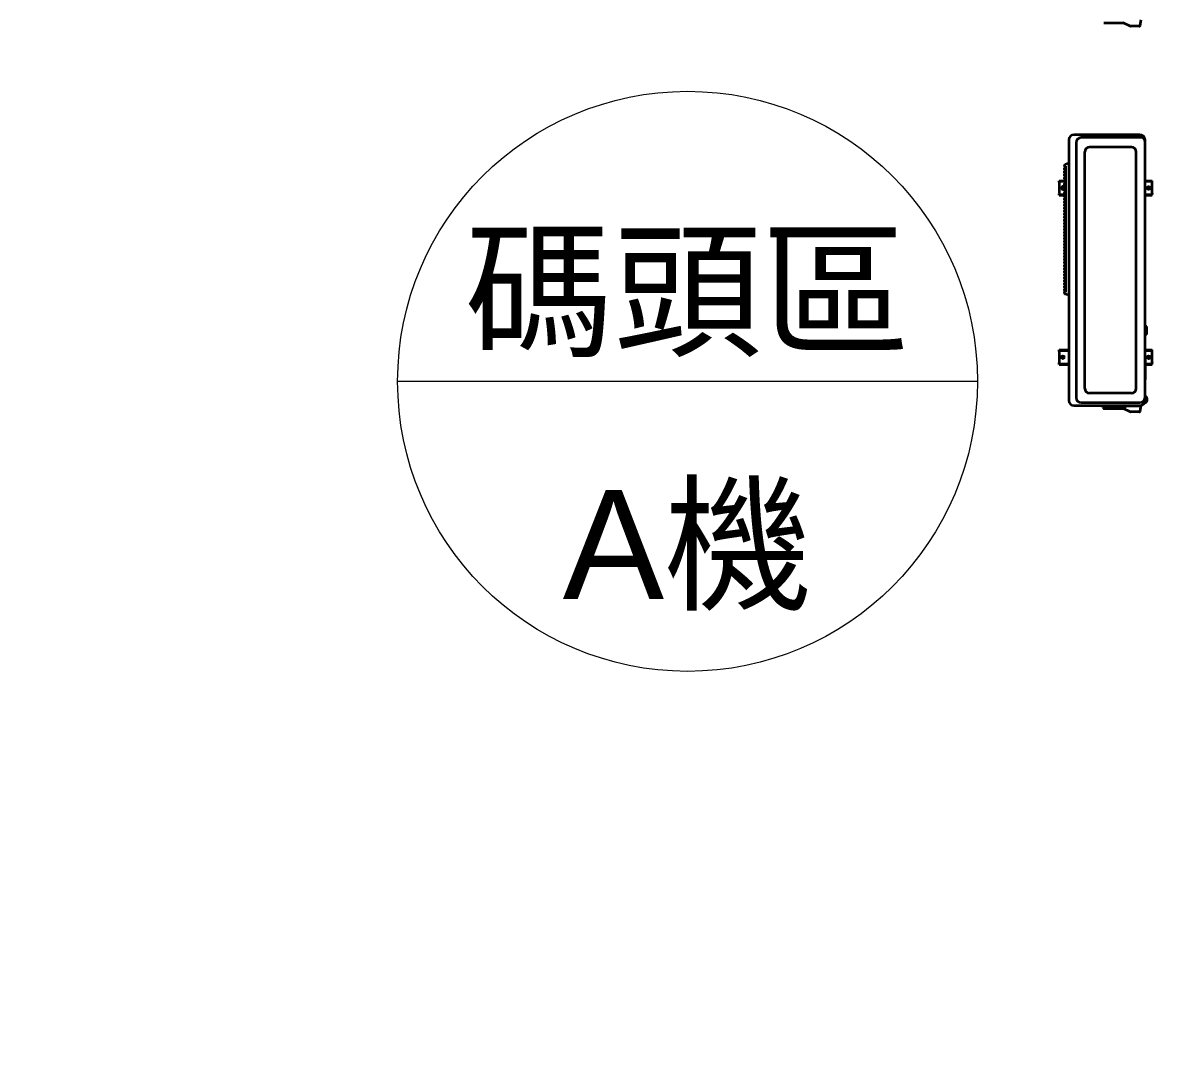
# Model space of a CAD drawing. Header units: millimetres. Extents: x 0 to 31017, y 0 to 21335.
# Drawn here: x 6676.4 to 7145.6, y 17023.3 to 17455.1 of the extents above; entities that cross this region are included whole.
import ezdxf
from ezdxf import colors
from ezdxf.entities.mleader import LeaderData, LeaderLine
from ezdxf.enums import TextEntityAlignment as Align
from ezdxf.math import Vec2, Vec3

# ---------------------------------------------------------------- set-up
doc = ezdxf.new("R2010")
doc.units = ezdxf.units.MM
doc.styles.get("Standard").update_dxf_attribs({"font": 'arial.ttf'})

# ---------------------------------------------------------------- blocks, each defined once
blk = doc.blocks.new('機組圖彩色')
at = {"color": 251, "lineweight": 200, "true_color": 0x636466}
for p, q in [((91637.99, -195.63), (91646.4, -195.63)), ((91648.82, -197.05), (91645.98, -195.63)), ((91652.99, -196.8), (91653.48, -194.43)), ((91652.65, -197.08), (91648.95, -197.08)), ((91652.92, -242), (91625.57, -242)), ((91653.32, -243.2), (91628.57, -243.2)), ((91623.49, -244.08), (91623.49, -351.96)), ((91626.49, -245.28), (91626.49, -350.76)), ((91649.4, -247.15), (91632.09, -247.15)), ((91655, -351.96), (91655, -244.08)), ((91630.14, -346.94), (91630.14, -249.1)), ((91651.35, -346.94), (91651.35, -249.1)), ((91621.49, -256.04), (91621.49, -256.26)), ((91621.49, -257.29), (91621.49, -257.51)), ((91621.99, -255.97), (91621.54, -255.99)), ((91621.99, -256.32), (91621.54, -256.31)), ((91621.99, -257.22), (91621.54, -257.24)), ((91621.99, -257.57), (91621.54, -257.56)), ((91621.56, -255.05), (91622.13, -255.04)), ((91621.84, -255.05), (91621.84, -255.93)), ((91621.84, -256.37), (91621.84, -257.18)), ((91621.84, -257.62), (91621.84, -258.43)), ((91621.99, -255.04), (91621.99, -255.97)), ((91621.99, -255.97), (91621.99, -256)), ((91621.99, -256), (91622.13, -256)), ((91621.99, -256.3), (91622.13, -256.3)), ((91621.99, -256.3), (91621.99, -256.32)), ((91621.99, -256.32), (91621.99, -257.22)), ((91621.99, -257.22), (91621.99, -257.25)), ((91621.99, -257.25), (91622.13, -257.25)), ((91621.99, -257.55), (91621.99, -257.57)), ((91621.99, -257.55), (91622.13, -257.55)), ((91621.99, -257.57), (91621.99, -258.47)), ((91623.49, -253.82), (91622.06, -254.25)), ((91622.13, -255.04), (91622.13, -307.18)), ((91619.49, -261.63), (91619.49, -261)), ((91619.49, -261), (91621.51, -261)), ((91619.49, -261.23), (91621.49, -261.23)), ((91619.59, -261.8), (91619.49, -261.63)), ((91619.59, -266.2), (91619.59, -261.8)), ((91621.49, -258.54), (91621.49, -258.76)), ((91621.49, -259.79), (91621.49, -260.01)), ((91621.49, -261.04), (91621.49, -261.26)), ((91621.49, -262.29), (91621.49, -262.51)), ((91621.99, -258.47), (91621.54, -258.49)), ((91621.99, -258.82), (91621.54, -258.81)), ((91621.99, -259.72), (91621.54, -259.74)), ((91621.99, -260.07), (91621.54, -260.06)), ((91621.99, -260.98), (91621.54, -260.99)), ((91621.99, -261.33), (91621.54, -261.31)), ((91621.99, -262.23), (91621.54, -262.24)), ((91621.99, -262.58), (91621.54, -262.56)), ((91621.84, -258.87), (91621.84, -259.68)), ((91621.84, -260.12), (91621.84, -260.93)), ((91621.84, -261.37), (91621.84, -262.18)), ((91621.84, -262.62), (91621.84, -263.43)), ((91621.99, -258.47), (91621.99, -258.5)), ((91621.99, -258.5), (91622.13, -258.5)), ((91621.99, -258.8), (91621.99, -258.82)), ((91621.99, -258.8), (91622.13, -258.8)), ((91621.99, -258.82), (91621.99, -259.72)), ((91621.99, -259.72), (91621.99, -259.75)), ((91621.99, -259.75), (91622.13, -259.75)), ((91621.99, -260.05), (91621.99, -260.07)), ((91621.99, -260.05), (91622.13, -260.05)), ((91621.99, -260.07), (91621.99, -260.98)), ((91621.99, -260.98), (91621.99, -261)), ((91621.99, -261), (91622.13, -261)), ((91621.99, -261.3), (91621.99, -261.33)), ((91621.99, -261.3), (91622.13, -261.3)), ((91621.99, -261.33), (91621.99, -262.23)), ((91621.99, -262.23), (91621.99, -262.25)), ((91621.99, -262.25), (91622.13, -262.25)), ((91621.99, -262.55), (91621.99, -262.58)), ((91621.99, -262.55), (91622.13, -262.55)), ((91621.99, -262.58), (91621.99, -263.48)), ((91655, -261), (91658, -261)), ((91655, -261.23), (91658, -261.23)), ((91657.9, -261.8), (91658, -261.63)), ((91657.9, -266.2), (91657.9, -261.8)), ((91658, -261.63), (91658, -261)), ((91619.59, -266.2), (91619.49, -266.38)), ((91619.49, -267.01), (91619.49, -266.38)), ((91619.49, -266.77), (91621.84, -266.77)), ((91619.49, -267.01), (91621.84, -267.01)), ((91621.49, -263.54), (91621.49, -263.76)), ((91621.49, -264.8), (91621.49, -265.01)), ((91621.49, -266.05), (91621.49, -266.26)), ((91621.49, -267.3), (91621.49, -267.51)), ((91621.99, -263.48), (91621.54, -263.49)), ((91621.99, -263.83), (91621.54, -263.81)), ((91621.99, -264.73), (91621.54, -264.75)), ((91621.99, -265.08), (91621.54, -265.06)), ((91621.99, -265.98), (91621.54, -266)), ((91621.99, -266.33), (91621.54, -266.31)), ((91621.99, -267.23), (91621.54, -267.25)), ((91621.84, -263.87), (91621.84, -264.68)), ((91621.84, -265.12), (91621.84, -265.94)), ((91621.84, -266.37), (91621.84, -267.19)), ((91621.99, -263.48), (91621.99, -263.5)), ((91621.99, -263.5), (91622.13, -263.5)), ((91621.99, -263.8), (91621.99, -263.83)), ((91621.99, -263.8), (91622.13, -263.8)), ((91621.99, -263.83), (91621.99, -264.73)), ((91621.99, -264.73), (91621.99, -264.75)), ((91621.99, -264.75), (91622.13, -264.75)), ((91621.99, -265.05), (91621.99, -265.08)), ((91621.99, -265.05), (91622.13, -265.05)), ((91621.99, -265.08), (91621.99, -265.98)), ((91621.99, -265.98), (91621.99, -266)), ((91621.99, -266), (91622.13, -266)), ((91621.99, -266.3), (91621.99, -266.33)), ((91621.99, -266.3), (91622.13, -266.3)), ((91621.99, -266.33), (91621.99, -267.23)), ((91621.99, -267.23), (91621.99, -267.25)), ((91621.99, -267.25), (91622.13, -267.25)), ((91655, -266.77), (91658, -266.77)), ((91655, -267.01), (91658, -267.01)), ((91657.9, -266.2), (91658, -266.38)), ((91658, -267.01), (91658, -266.38)), ((91621.49, -268.55), (91621.49, -268.76)), ((91621.49, -269.8), (91621.49, -270.01)), ((91621.49, -271.05), (91621.49, -271.26)), ((91621.99, -267.58), (91621.54, -267.56)), ((91621.99, -268.48), (91621.54, -268.5)), ((91621.99, -268.83), (91621.54, -268.81)), ((91621.99, -269.73), (91621.54, -269.75)), ((91621.99, -270.08), (91621.54, -270.06)), ((91621.99, -270.98), (91621.54, -271)), ((91621.99, -271.33), (91621.54, -271.31)), ((91621.84, -267.62), (91621.84, -268.44)), ((91621.84, -268.87), (91621.84, -269.69)), ((91621.84, -270.12), (91621.84, -270.94)), ((91621.84, -271.37), (91621.84, -272.19)), ((91621.99, -267.55), (91622.13, -267.55)), ((91621.99, -267.55), (91621.99, -267.58)), ((91621.99, -267.58), (91621.99, -268.48)), ((91621.99, -268.48), (91621.99, -268.5)), ((91621.99, -268.5), (91622.13, -268.5)), ((91621.99, -268.8), (91622.13, -268.8)), ((91621.99, -268.8), (91621.99, -268.83)), ((91621.99, -268.83), (91621.99, -269.73)), ((91621.99, -269.73), (91621.99, -269.75)), ((91621.99, -269.75), (91622.13, -269.75)), ((91621.99, -270.05), (91622.13, -270.05)), ((91621.99, -270.05), (91621.99, -270.08)), ((91621.99, -270.08), (91621.99, -270.98)), ((91621.99, -270.98), (91621.99, -271)), ((91621.99, -271), (91622.13, -271)), ((91621.99, -271.31), (91622.13, -271.31)), ((91621.99, -271.31), (91621.99, -271.33)), ((91621.99, -271.33), (91621.99, -272.23)), ((91621.49, -272.3), (91621.49, -272.51)), ((91621.49, -273.55), (91621.49, -273.76)), ((91621.49, -274.8), (91621.49, -275.01)), ((91621.49, -276.05), (91621.49, -276.26)), ((91621.99, -272.23), (91621.54, -272.25)), ((91621.99, -272.58), (91621.54, -272.56)), ((91621.99, -273.48), (91621.54, -273.5)), ((91621.99, -273.83), (91621.54, -273.81)), ((91621.99, -274.73), (91621.54, -274.75)), ((91621.99, -275.08), (91621.54, -275.06)), ((91621.99, -275.98), (91621.54, -276)), ((91621.99, -276.33), (91621.54, -276.31)), ((91621.84, -272.62), (91621.84, -273.44)), ((91621.84, -273.87), (91621.84, -274.69)), ((91621.84, -275.12), (91621.84, -275.94)), ((91621.84, -276.37), (91621.84, -277.19)), ((91621.99, -272.23), (91621.99, -272.26)), ((91621.99, -272.26), (91622.13, -272.26)), ((91621.99, -272.56), (91621.99, -272.58)), ((91621.99, -272.56), (91622.13, -272.56)), ((91621.99, -272.58), (91621.99, -273.48)), ((91621.99, -273.48), (91621.99, -273.51)), ((91621.99, -273.51), (91622.13, -273.51)), ((91621.99, -273.81), (91622.13, -273.81)), ((91621.99, -273.81), (91621.99, -273.83)), ((91621.99, -273.83), (91621.99, -274.73)), ((91621.99, -274.73), (91621.99, -274.76)), ((91621.99, -274.76), (91622.13, -274.76)), ((91621.99, -275.06), (91621.99, -275.08)), ((91621.99, -275.06), (91622.13, -275.06)), ((91621.99, -275.08), (91621.99, -275.98)), ((91621.99, -275.98), (91621.99, -276.01)), ((91621.99, -276.01), (91622.13, -276.01)), ((91621.99, -276.31), (91622.13, -276.31)), ((91621.99, -276.31), (91621.99, -276.33)), ((91621.99, -276.33), (91621.99, -277.23)), ((91621.49, -277.3), (91621.49, -277.51)), ((91621.49, -278.55), (91621.49, -278.77)), ((91621.49, -279.8), (91621.49, -280.02)), ((91621.49, -281.05), (91621.49, -281.27)), ((91621.99, -277.23), (91621.54, -277.25)), ((91621.99, -277.58), (91621.54, -277.56)), ((91621.99, -278.48), (91621.54, -278.5)), ((91621.99, -278.83), (91621.54, -278.82)), ((91621.99, -279.73), (91621.54, -279.75)), ((91621.99, -280.08), (91621.54, -280.07)), ((91621.99, -280.98), (91621.54, -281)), ((91621.99, -281.33), (91621.54, -281.32)), ((91621.84, -277.63), (91621.84, -278.44)), ((91621.84, -278.88), (91621.84, -279.69)), ((91621.84, -280.13), (91621.84, -280.94)), ((91621.84, -281.38), (91621.84, -282.19)), ((91621.99, -277.23), (91621.99, -277.26)), ((91621.99, -277.26), (91622.13, -277.26)), ((91621.99, -277.56), (91622.13, -277.56)), ((91621.99, -277.56), (91621.99, -277.58)), ((91621.99, -277.58), (91621.99, -278.48)), ((91621.99, -278.48), (91621.99, -278.51)), ((91621.99, -278.51), (91622.13, -278.51)), ((91621.99, -278.81), (91622.13, -278.81)), ((91621.99, -278.81), (91621.99, -278.83)), ((91621.99, -278.83), (91621.99, -279.73)), ((91621.99, -279.73), (91621.99, -279.76)), ((91621.99, -279.76), (91622.13, -279.76)), ((91621.99, -280.06), (91622.13, -280.06)), ((91621.99, -280.06), (91621.99, -280.08)), ((91621.99, -280.08), (91621.99, -280.98)), ((91621.99, -280.98), (91621.99, -281.01)), ((91621.99, -281.01), (91622.13, -281.01)), ((91621.99, -281.31), (91622.13, -281.31)), ((91621.99, -281.31), (91621.99, -281.33)), ((91621.99, -281.33), (91621.99, -282.24)), ((91621.49, -282.3), (91621.49, -282.52)), ((91621.49, -283.55), (91621.49, -283.77)), ((91621.49, -284.8), (91621.49, -285.02)), ((91621.49, -286.05), (91621.49, -286.27)), ((91621.99, -282.24), (91621.54, -282.25)), ((91621.99, -282.59), (91621.54, -282.57)), ((91621.99, -283.49), (91621.54, -283.5)), ((91621.99, -283.84), (91621.54, -283.82)), ((91621.99, -284.74), (91621.54, -284.75)), ((91621.99, -285.09), (91621.54, -285.07)), ((91621.99, -285.99), (91621.54, -286)), ((91621.84, -282.63), (91621.84, -283.44)), ((91621.84, -283.88), (91621.84, -284.69)), ((91621.84, -285.13), (91621.84, -285.94)), ((91621.99, -282.24), (91621.99, -282.26)), ((91621.99, -282.26), (91622.13, -282.26)), ((91621.99, -282.56), (91622.13, -282.56)), ((91621.99, -282.56), (91621.99, -282.59)), ((91621.99, -282.59), (91621.99, -283.49)), ((91621.99, -283.49), (91621.99, -283.51)), ((91621.99, -283.51), (91622.13, -283.51)), ((91621.99, -283.81), (91622.13, -283.81)), ((91621.99, -283.81), (91621.99, -283.84)), ((91621.99, -283.84), (91621.99, -284.74)), ((91621.99, -284.74), (91621.99, -284.76)), ((91621.99, -284.76), (91622.13, -284.76)), ((91621.99, -285.06), (91622.13, -285.06)), ((91621.99, -285.06), (91621.99, -285.09)), ((91621.99, -285.09), (91621.99, -285.99)), ((91621.99, -285.99), (91621.99, -286.01)), ((91621.99, -286.01), (91622.13, -286.01)), ((91621.49, -287.31), (91621.49, -287.52)), ((91621.49, -288.56), (91621.49, -288.77)), ((91621.49, -289.81), (91621.49, -290.02)), ((91621.99, -286.34), (91621.54, -286.32)), ((91621.99, -287.24), (91621.54, -287.26)), ((91621.99, -287.59), (91621.54, -287.57)), ((91621.99, -288.49), (91621.54, -288.51)), ((91621.99, -288.84), (91621.54, -288.82)), ((91621.99, -289.74), (91621.54, -289.76)), ((91621.99, -290.09), (91621.54, -290.07)), ((91621.84, -286.38), (91621.84, -287.2)), ((91621.84, -287.63), (91621.84, -288.45)), ((91621.84, -288.88), (91621.84, -289.7)), ((91621.84, -290.13), (91621.84, -290.95)), ((91621.99, -286.31), (91622.13, -286.31)), ((91621.99, -286.31), (91621.99, -286.34)), ((91621.99, -286.34), (91621.99, -287.24)), ((91621.99, -287.24), (91621.99, -287.26)), ((91621.99, -287.26), (91622.13, -287.26)), ((91621.99, -287.56), (91622.13, -287.56)), ((91621.99, -287.56), (91621.99, -287.59)), ((91621.99, -287.59), (91621.99, -288.49)), ((91621.99, -288.49), (91621.99, -288.51)), ((91621.99, -288.51), (91622.13, -288.51)), ((91621.99, -288.81), (91622.13, -288.81)), ((91621.99, -288.81), (91621.99, -288.84)), ((91621.99, -288.84), (91621.99, -289.74)), ((91621.99, -289.74), (91621.99, -289.76)), ((91621.99, -289.76), (91622.13, -289.76)), ((91621.99, -290.06), (91622.13, -290.06)), ((91621.99, -290.06), (91621.99, -290.09)), ((91621.99, -290.09), (91621.99, -290.99)), ((91621.49, -291.06), (91621.49, -291.27)), ((91621.49, -292.31), (91621.49, -292.52)), ((91621.49, -293.56), (91621.49, -293.77)), ((91621.49, -294.81), (91621.49, -295.02)), ((91621.99, -290.99), (91621.54, -291.01)), ((91621.99, -291.34), (91621.54, -291.32)), ((91621.99, -292.24), (91621.54, -292.26)), ((91621.99, -292.59), (91621.54, -292.57)), ((91621.99, -293.49), (91621.54, -293.51)), ((91621.99, -293.84), (91621.54, -293.82)), ((91621.99, -294.74), (91621.54, -294.76)), ((91621.99, -295.09), (91621.54, -295.07)), ((91621.84, -291.38), (91621.84, -292.2)), ((91621.84, -292.63), (91621.84, -293.45)), ((91621.84, -293.88), (91621.84, -294.7)), ((91621.84, -295.13), (91621.84, -295.95)), ((91621.99, -290.99), (91621.99, -291.01)), ((91621.99, -291.01), (91622.13, -291.01)), ((91621.99, -291.31), (91622.13, -291.31)), ((91621.99, -291.31), (91621.99, -291.34)), ((91621.99, -291.34), (91621.99, -292.24)), ((91621.99, -292.24), (91621.99, -292.26)), ((91621.99, -292.26), (91622.13, -292.26)), ((91621.99, -292.56), (91622.13, -292.56)), ((91621.99, -292.56), (91621.99, -292.59)), ((91621.99, -292.59), (91621.99, -293.49)), ((91621.99, -293.49), (91621.99, -293.52)), ((91621.99, -293.52), (91622.13, -293.52)), ((91621.99, -293.82), (91622.13, -293.82)), ((91621.99, -293.82), (91621.99, -293.84)), ((91621.99, -293.84), (91621.99, -294.74)), ((91621.99, -294.74), (91621.99, -294.77)), ((91621.99, -294.77), (91622.13, -294.77)), ((91621.99, -295.07), (91622.13, -295.07)), ((91621.99, -295.07), (91621.99, -295.09)), ((91621.99, -295.09), (91621.99, -295.99)), ((91621.49, -296.06), (91621.49, -296.27)), ((91621.49, -297.31), (91621.49, -297.52)), ((91621.49, -298.56), (91621.49, -298.77)), ((91621.49, -299.81), (91621.49, -300.03)), ((91621.99, -295.99), (91621.54, -296.01)), ((91621.99, -296.34), (91621.54, -296.32)), ((91621.99, -297.24), (91621.54, -297.26)), ((91621.99, -297.59), (91621.54, -297.57)), ((91621.99, -298.49), (91621.54, -298.51)), ((91621.99, -298.84), (91621.54, -298.82)), ((91621.99, -299.74), (91621.54, -299.76)), ((91621.99, -300.09), (91621.54, -300.08)), ((91621.84, -296.38), (91621.84, -297.2)), ((91621.84, -297.63), (91621.84, -298.45)), ((91621.84, -298.88), (91621.84, -299.7)), ((91621.84, -300.14), (91621.84, -300.95)), ((91621.99, -295.99), (91621.99, -296.02)), ((91621.99, -296.02), (91622.13, -296.02)), ((91621.99, -296.32), (91622.13, -296.32)), ((91621.99, -296.32), (91621.99, -296.34)), ((91621.99, -296.34), (91621.99, -297.24)), ((91621.99, -297.24), (91621.99, -297.27)), ((91621.99, -297.27), (91622.13, -297.27)), ((91621.99, -297.57), (91622.13, -297.57)), ((91621.99, -297.57), (91621.99, -297.59)), ((91621.99, -297.59), (91621.99, -298.49)), ((91621.99, -298.49), (91621.99, -298.52)), ((91621.99, -298.52), (91622.13, -298.52)), ((91621.99, -298.82), (91622.13, -298.82)), ((91621.99, -298.82), (91621.99, -298.84)), ((91621.99, -298.84), (91621.99, -299.74)), ((91621.99, -299.74), (91621.99, -299.77)), ((91621.99, -299.77), (91622.13, -299.77)), ((91621.99, -300.07), (91622.13, -300.07)), ((91621.99, -300.07), (91621.99, -300.09)), ((91621.99, -300.09), (91621.99, -300.99)), ((91621.49, -301.06), (91621.49, -301.28)), ((91621.49, -302.31), (91621.49, -302.53)), ((91621.49, -303.56), (91621.49, -303.78)), ((91621.49, -304.81), (91621.49, -305.03)), ((91621.99, -300.99), (91621.54, -301.01)), ((91621.99, -301.34), (91621.54, -301.33)), ((91621.99, -302.24), (91621.54, -302.26)), ((91621.99, -302.59), (91621.54, -302.58)), ((91621.99, -303.5), (91621.54, -303.51)), ((91621.99, -303.85), (91621.54, -303.83)), ((91621.99, -304.75), (91621.54, -304.76)), ((91621.84, -301.39), (91621.84, -302.2)), ((91621.84, -302.64), (91621.84, -303.45)), ((91621.84, -303.89), (91621.84, -304.7)), ((91621.99, -300.99), (91621.99, -301.02)), ((91621.99, -301.02), (91622.13, -301.02)), ((91621.99, -301.32), (91622.13, -301.32)), ((91621.99, -301.32), (91621.99, -301.34)), ((91621.99, -301.34), (91621.99, -302.24)), ((91621.99, -302.24), (91621.99, -302.27)), ((91621.99, -302.27), (91622.13, -302.27)), ((91621.99, -302.57), (91622.13, -302.57)), ((91621.99, -302.57), (91621.99, -302.59)), ((91621.99, -302.59), (91621.99, -303.5)), ((91621.99, -303.5), (91621.99, -303.52)), ((91621.99, -303.52), (91622.13, -303.52)), ((91621.99, -303.82), (91622.13, -303.82)), ((91621.99, -303.82), (91621.99, -303.85)), ((91621.99, -303.85), (91621.99, -304.75)), ((91621.99, -304.75), (91621.99, -304.77)), ((91621.99, -304.77), (91622.13, -304.77)), ((91621.49, -306.06), (91621.49, -306.28)), ((91621.49, -307.2), (91621.49, -307.2)), ((91621.99, -305.1), (91621.54, -305.08)), ((91621.99, -306), (91621.54, -306.01)), ((91621.99, -306.35), (91621.54, -306.33)), ((91621.99, -307.15), (91621.54, -307.15)), ((91621.84, -305.14), (91621.84, -305.95)), ((91621.84, -306.39), (91621.84, -307.1)), ((91621.99, -305.07), (91622.13, -305.07)), ((91621.99, -305.07), (91621.99, -305.1)), ((91621.99, -305.1), (91621.99, -306)), ((91621.99, -306), (91621.99, -306.02)), ((91621.99, -306.02), (91622.13, -306.02)), ((91621.99, -306.32), (91622.13, -306.32)), ((91621.99, -306.32), (91621.99, -306.35)), ((91621.99, -306.35), (91621.99, -307.18)), ((91621.99, -307.18), (91621.99, -307.15)), ((91621.99, -307.18), (91622.13, -307.18)), ((91623.49, -308.4), (91622.06, -307.97)), ((91655, -321.58), (91655.32, -321.58)), ((91655.82, -321.28), (91655.32, -321.28)), ((91655.32, -324.68), (91655.32, -321.28)), ((91655.82, -324.68), (91655.82, -321.28)), ((91655, -324.38), (91655.32, -324.38)), ((91655.82, -324.68), (91655.32, -324.68)), ((91619.49, -331.66), (91619.49, -331.03)), ((91619.49, -331.03), (91623.49, -331.03)), ((91619.49, -331.26), (91623.49, -331.26)), ((91619.59, -331.84), (91619.49, -331.66)), ((91619.59, -336.24), (91619.59, -331.84)), ((91655, -331.03), (91658, -331.03)), ((91655, -331.26), (91658, -331.26)), ((91657.9, -331.84), (91658, -331.66)), ((91657.9, -336.24), (91657.9, -331.84)), ((91658, -331.66), (91658, -331.03)), ((91619.59, -336.24), (91619.49, -336.41)), ((91619.49, -337.04), (91619.49, -336.41)), ((91619.49, -336.81), (91623.49, -336.81)), ((91619.49, -337.04), (91623.49, -337.04)), ((91655, -334.19), (91655.1, -334.19)), ((91655.2, -343.2), (91655.2, -334.29)), ((91655.2, -336.81), (91658, -336.81)), ((91655.2, -337.04), (91658, -337.04)), ((91657.9, -336.24), (91658, -336.41)), ((91658, -337.04), (91658, -336.41)), ((91655.1, -343.3), (91655, -343.3)), ((91649.4, -348.89), (91632.09, -348.89)), ((91655.36, -350.32), (91655, -350.13)), ((91625.57, -354.05), (91653.48, -354.05)), ((91628.57, -352.84), (91652.92, -352.84)), ((91636.79, -354.05), (91636.79, -354.25)), ((91647.6, -354.25), (91636.79, -354.25)), ((91637.64, -354.25), (91637.84, -355.1)), ((91637.99, -355.25), (91646.4, -355.25)), ((91646.48, -354.25), (91642.68, -354.25)), ((91648.82, -356.66), (91645.98, -355.25)), ((91646.75, -354.25), (91646.55, -355.1)), ((91648.48, -354.35), (91646.73, -354.35)), ((91647.6, -354.05), (91647.6, -354.25)), ((91653.44, -354.25), (91648.48, -354.25)), ((91648.48, -354.35), (91648.48, -354.25)), ((91652.99, -356.42), (91653.48, -354.05)), ((91655.36, -352.71), (91654.76, -353.03)), ((91652.65, -356.7), (91648.95, -356.7))]:
    blk.add_line(p, q, dxfattribs=at)
for centre in [(91656.5, -264), (91620.99, -334.04), (91656.5, -334.04)]:
    blk.add_circle(centre, 0.625, dxfattribs=at)
for centre, radius, start, end in [((91648.95, -196.78), 0.3, 243.4376, 270), ((91652.65, -196.73), 0.35, 270, 348.2783), ((91625.57, -244.08), 2.08, 90, 180), ((91628.57, -245.28), 2.08, 90, 180), ((91652.92, -244.08), 2.08, 0, 90), ((91653.32, -244.88), 1.68, 0, 90), ((91632.09, -249.1), 1.95, 90, 180), ((91649.4, -249.1), 1.95, 0, 90), ((91622.29, -255.02), 0.8, 106.7, 178.7317), ((91621.54, -255), 0.05, 174.9251, 293.4811), ((91621.54, -256.04), 0.05, 92.2906, 180), ((91621.54, -256.26), 0.05, 180, 267.7094), ((91621.54, -257.29), 0.05, 92.2906, 180), ((91621.54, -257.51), 0.05, 180, 267.7094), ((91621.79, -255.93), 0.05, 272.2906, 0), ((91621.79, -256.37), 0.05, 0, 87.7094), ((91621.79, -257.62), 0.05, 0, 87.7094), ((91621.54, -258.54), 0.05, 92.2906, 180), ((91621.54, -258.76), 0.05, 180, 267.7094), ((91621.54, -259.79), 0.05, 92.2906, 180), ((91621.54, -260.01), 0.05, 180, 267.7094), ((91621.54, -261.04), 0.05, 92.2906, 180), ((91621.54, -261.26), 0.05, 180, 267.7094), ((91621.54, -262.29), 0.05, 92.2906, 180), ((91621.54, -262.51), 0.05, 180, 267.7094), ((91621.79, -258.43), 0.05, 272.2906, 0), ((91621.79, -258.87), 0.05, 0, 87.7094), ((91621.79, -259.68), 0.05, 272.2906, 0), ((91621.79, -260.12), 0.05, 0, 87.7094), ((91621.79, -260.93), 0.05, 272.2906, 0), ((91621.79, -261.37), 0.05, 0, 87.7094), ((91621.79, -262.18), 0.05, 272.2906, 0), ((91621.79, -262.62), 0.05, 0, 87.7094), ((91620.99, -264), 0.625, 36.8699, 18.0086), ((91621.54, -263.54), 0.05, 92.2906, 180), ((91621.54, -263.76), 0.05, 180, 267.7094), ((91621.54, -264.8), 0.05, 92.2906, 180), ((91621.54, -265.01), 0.05, 180, 267.7094), ((91621.54, -266.05), 0.05, 92.2906, 180), ((91621.54, -266.26), 0.05, 180, 267.7094), ((91621.54, -267.3), 0.05, 92.2906, 180), ((91621.79, -263.43), 0.05, 272.2906, 0), ((91621.79, -263.87), 0.05, 0, 87.7094), ((91621.79, -264.68), 0.05, 272.2906, 0), ((91621.79, -265.12), 0.05, 0, 87.7094), ((91621.79, -265.94), 0.05, 272.2906, 0), ((91621.79, -266.37), 0.05, 0, 87.7094), ((91621.54, -267.51), 0.05, 180, 267.7094), ((91621.54, -268.55), 0.05, 92.2906, 180), ((91621.54, -268.76), 0.05, 180, 267.7094), ((91621.54, -269.8), 0.05, 92.2906, 180), ((91621.54, -270.01), 0.05, 180, 267.7094), ((91621.54, -271.05), 0.05, 92.2906, 180), ((91621.54, -271.26), 0.05, 180, 267.7094), ((91621.79, -267.62), 0.05, 0, 87.7094), ((91621.79, -268.44), 0.05, 272.2906, 0), ((91621.79, -268.87), 0.05, 0, 87.7094), ((91621.79, -269.69), 0.05, 272.2906, 0), ((91621.79, -270.12), 0.05, 0, 87.7094), ((91621.79, -270.94), 0.05, 272.2906, 0), ((91621.79, -271.37), 0.05, 0, 87.7094), ((91621.54, -272.3), 0.05, 92.2906, 180), ((91621.54, -272.51), 0.05, 180, 267.7094), ((91621.54, -273.55), 0.05, 92.2906, 180), ((91621.54, -273.76), 0.05, 180, 267.7094), ((91621.54, -274.8), 0.05, 92.2906, 180), ((91621.54, -275.01), 0.05, 180, 267.7094), ((91621.54, -276.05), 0.05, 92.2906, 180), ((91621.54, -276.26), 0.05, 180, 267.7094), ((91621.79, -272.19), 0.05, 272.2906, 0), ((91621.79, -272.62), 0.05, 0, 87.7094), ((91621.79, -273.44), 0.05, 272.2906, 0), ((91621.79, -273.87), 0.05, 0, 87.7094), ((91621.79, -274.69), 0.05, 272.2906, 0), ((91621.79, -275.12), 0.05, 0, 87.7094), ((91621.79, -275.94), 0.05, 272.2906, 0), ((91621.79, -276.37), 0.05, 0, 87.7094), ((91621.54, -277.3), 0.05, 92.2906, 180), ((91621.54, -277.51), 0.05, 180, 267.7094), ((91621.54, -278.55), 0.05, 92.2906, 180), ((91621.54, -278.77), 0.05, 180, 267.7094), ((91621.54, -279.8), 0.05, 92.2906, 180), ((91621.54, -280.02), 0.05, 180, 267.7094), ((91621.54, -281.05), 0.05, 92.2906, 180), ((91621.54, -281.27), 0.05, 180, 267.7094), ((91621.79, -277.19), 0.05, 272.2906, 0), ((91621.79, -277.63), 0.05, 0, 87.7094), ((91621.79, -278.44), 0.05, 272.2906, 0), ((91621.79, -278.88), 0.05, 0, 87.7094), ((91621.79, -279.69), 0.05, 272.2906, 0), ((91621.79, -280.13), 0.05, 0, 87.7094), ((91621.79, -280.94), 0.05, 272.2906, 0), ((91621.79, -281.38), 0.05, 0, 87.7094), ((91621.54, -282.3), 0.05, 92.2906, 180), ((91621.54, -282.52), 0.05, 180, 267.7094), ((91621.54, -283.55), 0.05, 92.2906, 180), ((91621.54, -283.77), 0.05, 180, 267.7094), ((91621.54, -284.8), 0.05, 92.2906, 180), ((91621.54, -285.02), 0.05, 180, 267.7094), ((91621.54, -286.05), 0.05, 92.2906, 180), ((91621.79, -282.19), 0.05, 272.2906, 0), ((91621.79, -282.63), 0.05, 0, 87.7094), ((91621.79, -283.44), 0.05, 272.2906, 0), ((91621.79, -283.88), 0.05, 0, 87.7094), ((91621.79, -284.69), 0.05, 272.2906, 0), ((91621.79, -285.13), 0.05, 0, 87.7094), ((91621.79, -285.94), 0.05, 272.2906, 0), ((91621.54, -286.27), 0.05, 180, 267.7094), ((91621.54, -287.31), 0.05, 92.2906, 180), ((91621.54, -287.52), 0.05, 180, 267.7094), ((91621.54, -288.56), 0.05, 92.2906, 180), ((91621.54, -288.77), 0.05, 180, 267.7094), ((91621.54, -289.81), 0.05, 92.2906, 180), ((91621.54, -290.02), 0.05, 180, 267.7094), ((91621.79, -286.38), 0.05, 0, 87.7094), ((91621.79, -287.2), 0.05, 272.2906, 0), ((91621.79, -287.63), 0.05, 0, 87.7094), ((91621.79, -288.45), 0.05, 272.2906, 0), ((91621.79, -288.88), 0.05, 0, 87.7094), ((91621.79, -289.7), 0.05, 272.2906, 0), ((91621.79, -290.13), 0.05, 0, 87.7094), ((91621.54, -291.06), 0.05, 92.2906, 180), ((91621.54, -291.27), 0.05, 180, 267.7094), ((91621.54, -292.31), 0.05, 92.2906, 180), ((91621.54, -292.52), 0.05, 180, 267.7094), ((91621.54, -293.56), 0.05, 92.2906, 180), ((91621.54, -293.77), 0.05, 180, 267.7094), ((91621.54, -294.81), 0.05, 92.2906, 180), ((91621.54, -295.02), 0.05, 180, 267.7094), ((91621.79, -290.95), 0.05, 272.2906, 0), ((91621.79, -291.38), 0.05, 0, 87.7094), ((91621.79, -292.2), 0.05, 272.2906, 0), ((91621.79, -292.63), 0.05, 0, 87.7094), ((91621.79, -293.45), 0.05, 272.2906, 0), ((91621.79, -293.88), 0.05, 0, 87.7094), ((91621.79, -294.7), 0.05, 272.2906, 0), ((91621.79, -295.13), 0.05, 0, 87.7094), ((91621.54, -296.06), 0.05, 92.2906, 180), ((91621.54, -296.27), 0.05, 180, 267.7094), ((91621.54, -297.31), 0.05, 92.2906, 180), ((91621.54, -297.52), 0.05, 180, 267.7094), ((91621.54, -298.56), 0.05, 92.2906, 180), ((91621.54, -298.77), 0.05, 180, 267.7094), ((91621.54, -299.81), 0.05, 92.2906, 180), ((91621.54, -300.03), 0.05, 180, 267.7094), ((91621.79, -295.95), 0.05, 272.2906, 0), ((91621.79, -296.38), 0.05, 0, 87.7094), ((91621.79, -297.2), 0.05, 272.2906, 0), ((91621.79, -297.63), 0.05, 0, 87.7094), ((91621.79, -298.45), 0.05, 272.2906, 0), ((91621.79, -298.88), 0.05, 0, 87.7094), ((91621.79, -299.7), 0.05, 272.2906, 0), ((91621.79, -300.14), 0.05, 0, 87.7094), ((91621.54, -301.06), 0.05, 92.2906, 180), ((91621.54, -301.28), 0.05, 180, 267.7094), ((91621.54, -302.31), 0.05, 92.2906, 180), ((91621.54, -302.53), 0.05, 180, 267.7094), ((91621.54, -303.56), 0.05, 92.2906, 180), ((91621.54, -303.78), 0.05, 180, 267.7094), ((91621.54, -304.81), 0.05, 92.2906, 180), ((91621.79, -300.95), 0.05, 272.2906, 0), ((91621.79, -301.39), 0.05, 0, 87.7094), ((91621.79, -302.2), 0.05, 272.2906, 0), ((91621.79, -302.64), 0.05, 0, 87.7094), ((91621.79, -303.45), 0.05, 272.2906, 0), ((91621.79, -303.89), 0.05, 0, 87.7094), ((91621.79, -304.7), 0.05, 272.2906, 0), ((91621.54, -305.03), 0.05, 180, 267.7094), ((91621.54, -306.06), 0.05, 92.2906, 180), ((91621.54, -306.28), 0.05, 180, 267.7094), ((91621.54, -307.2), 0.05, 90, 180), ((91622.29, -307.2), 0.8, 179.546, 253.3), ((91621.79, -305.14), 0.05, 0, 87.7094), ((91621.79, -305.95), 0.05, 272.2906, 0), ((91621.79, -306.39), 0.05, 0, 87.7094), ((91621.79, -307.1), 0.05, 270, 0), ((91655.1, -334.29), 0.1, 0, 90), ((91632.09, -346.94), 1.95, 180, 270), ((91649.4, -346.94), 1.95, 270, 0), ((91655.1, -343.2), 0.1, 270, 0), ((91628.57, -350.76), 2.08, 180, 270), ((91652.92, -350.76), 2.08, 270, 0), ((91625.57, -351.96), 2.08, 180, 270), ((91637.99, -355.1), 0.15, 180, 270), ((91646.4, -355.1), 0.15, 270, 0), ((91652.65, -356.35), 0.35, 270, 348.2783), ((91652.92, -351.96), 2.08, 270, 0), ((91648.95, -356.4), 0.3, 243.4376, 270)]:
    blk.add_arc(centre, radius, start, end, dxfattribs=at)
for centre, major_axis, start_param, end_param in [((91655.12, -351.51), (0, 1.25), 2.826934, 6.424598), ((91655.12, -351.51), (0, 1), 2.862646, 6.460287), ((91654.43, -351.51), (0, 1.6), 9.684374, 9.757549)]:
    blk.add_ellipse(centre, major_axis=major_axis, ratio=0.642788, start_param=start_param, end_param=end_param, dxfattribs=at)
blk = doc.blocks.new('_DetailCallout')
at = {"color": 0, "linetype": 'ByBlock', "lineweight": -2, "transparency": 16777216}
blk.add_line((8, 0), (-8, 0), dxfattribs=at)
blk.add_circle((0, 0), 8, dxfattribs=at)
at = {"color": 0, "transparency": 16777216}
for tag, p in [('視圖號碼', (0, 1)), ('圖紙號碼', (0, -6))]:
    blk.add_attdef(tag, text='', height=3, dxfattribs=at).set_placement(p, align=Align.CENTER)

msp = doc.modelspace()

# ---------------------------------------------------------------- block references
at = {"color": 251, "lineweight": 200, "true_color": 0x636466}
msp.add_blockref('機組圖彩色', (-84514.05, 17650.74), dxfattribs=at)

# ---------------------------------------------------------------- leaders
at = {"color": 175, "true_color": 0x4554a5}
ml = msp.add_multileader_block('Standard', dxfattribs=at)
ml.set_content('_DetailCallout', color=(69, 84, 165), scale=15)
ml.set_attribute('視圖號碼', '冷凍庫', width=0)
ml.set_attribute('圖紙號碼', 'B機', width=0)
ml.set_leader_properties()
ml.build(insert=Vec2(0, 0))
ml.multileader.update_dxf_attribs({"leader_type": 0})
ctx = ml.context
ctx.base_point, ctx.plane_origin = Vec3(7638.95, 20123.64), Vec3(7758.95, 20123.64)
notes = []
notes.append((ctx, [(0, (0, 0, 0), (0, 0), (1, 0), 1, [])]))
ctx.block.insert = Vec3(7758.95, 20123.64)
ml = msp.add_multileader_block('Standard', dxfattribs=at)
ml.set_content('_DetailCallout', color=(69, 84, 165), scale=15)
ml.set_attribute('視圖號碼', '冷凍庫', width=0)
ml.set_attribute('圖紙號碼', 'C機', width=0)
ml.set_leader_properties()
ml.build(insert=Vec2(0, 0))
ml.multileader.update_dxf_attribs({"leader_type": 0})
ctx = ml.context
ctx.base_point, ctx.plane_origin = Vec3(8059.19, 20123.64), Vec3(8179.19, 20123.64)
notes.append((ctx, [(0, (0, 0, 0), (0, 0), (1, 0), 1, [])]))
ctx.block.insert = Vec3(8179.19, 20123.64)
ml = msp.add_multileader_block('Standard', dxfattribs=at)
ml.set_content('_DetailCallout', color=(69, 84, 165), scale=15)
ml.set_attribute('視圖號碼', '冷凍庫', width=0)
ml.set_attribute('圖紙號碼', 'D機', width=0)
ml.set_leader_properties()
ml.build(insert=Vec2(0, 0))
ml.multileader.update_dxf_attribs({"leader_type": 0})
ctx = ml.context
ctx.base_point, ctx.plane_origin = Vec3(8479.43, 20123.64), Vec3(8599.43, 20123.64)
notes.append((ctx, [(0, (0, 0, 0), (0, 0), (1, 0), 1, [])]))
ctx.block.insert = Vec3(8599.43, 20123.64)
ml = msp.add_multileader_block('Standard', dxfattribs=at)
ml.set_content('_DetailCallout', color=(69, 84, 165), scale=15)
ml.set_attribute('視圖號碼', '冷凍庫', width=0)
ml.set_attribute('圖紙號碼', 'E機', width=0)
ml.set_leader_properties()
ml.build(insert=Vec2(0, 0))
ml.multileader.update_dxf_attribs({"leader_type": 0})
ctx = ml.context
ctx.base_point, ctx.plane_origin = Vec3(8899.67, 20123.64), Vec3(9019.67, 20123.64)
notes.append((ctx, [(0, (0, 0, 0), (0, 0), (1, 0), 1, [])]))
ctx.block.insert = Vec3(9019.67, 20123.64)
ml = msp.add_multileader_block('Standard', dxfattribs=at)
ml.set_content('_DetailCallout', color=(69, 84, 165), scale=15)
ml.set_attribute('視圖號碼', '冷凍庫', width=0)
ml.set_attribute('圖紙號碼', 'A機', width=0)
ml.set_leader_properties()
ml.build(insert=Vec2(0, 0))
ml.multileader.update_dxf_attribs({"leader_type": 0})
ctx = ml.context
ctx.base_point, ctx.plane_origin = Vec3(7218.83, 20123.01), Vec3(7338.83, 20123.01)
notes.append((ctx, [(0, (0, 0, 0), (0, 0), (1, 0), 1, [])]))
ctx.block.insert = Vec3(7338.83, 20123.01)
at = {"color": 251, "true_color": 0x636466}
ml = msp.add_multileader_block('Standard', dxfattribs=at)
ml.set_content('_DetailCallout', color=(99, 100, 102), scale=15)
ml.set_attribute('視圖號碼', '冷凍庫', width=0)
ml.set_attribute('圖紙號碼', 'C', width=0)
ml.set_leader_properties()
ml.build(insert=Vec2(0, 0))
ml.multileader.update_dxf_attribs({"leader_type": 0})
ctx = ml.context
ctx.base_point, ctx.plane_origin = Vec3(8184, 19512.64), Vec3(8304, 19512.64)
notes.append((ctx, [(0, (0, 0, 0), (0, 0), (1, 0), 1, [])]))
ctx.block.insert = Vec3(8304, 19512.64)
at = {"color": 175, "true_color": 0x4554a5}
ml = msp.add_multileader_block('Standard', dxfattribs=at)
ml.set_content('_DetailCallout', color=(69, 84, 165), scale=15)
ml.set_attribute('視圖號碼', '冷藏庫', width=0)
ml.set_attribute('圖紙號碼', 'A機', width=0)
ml.set_leader_properties()
ml.build(insert=Vec2(0, 0))
ml.multileader.update_dxf_attribs({"leader_type": 0})
ctx = ml.context
ctx.base_point, ctx.plane_origin = Vec3(13190.86, 19361.87), Vec3(13310.86, 19361.87)
notes.append((ctx, [(0, (0, 0, 0), (0, 0), (1, 0), 1, [])]))
ctx.block.insert = Vec3(13310.86, 19361.87)
at = {"color": 251, "true_color": 0x636466}
ml = msp.add_multileader_block('Standard', dxfattribs=at)
ml.set_content('_DetailCallout', color=(99, 100, 102), scale=15)
ml.set_attribute('視圖號碼', '冷凍庫', width=0)
ml.set_attribute('圖紙號碼', 'B', width=0)
ml.set_leader_properties()
ml.build(insert=Vec2(0, 0))
ml.multileader.update_dxf_attribs({"leader_type": 0})
ctx = ml.context
ctx.base_point, ctx.plane_origin = Vec3(8184, 18923.09), Vec3(8304, 18923.09)
notes.append((ctx, [(0, (0, 0, 0), (0, 0), (1, 0), 1, [])]))
ctx.block.insert = Vec3(8304, 18923.09)
ml = msp.add_multileader_block('Standard', dxfattribs=at)
ml.set_content('_DetailCallout', color=(99, 100, 102), scale=15)
ml.set_attribute('視圖號碼', '冷凍庫', width=0)
ml.set_attribute('圖紙號碼', 'A', width=0)
ml.set_leader_properties()
ml.build(insert=Vec2(0, 0))
ml.multileader.update_dxf_attribs({"leader_type": 0})
ctx = ml.context
ctx.base_point, ctx.plane_origin = Vec3(7499.34, 18339.27), Vec3(7619.34, 18339.27)
notes.append((ctx, [(0, (0, 0, 0), (0, 0), (1, 0), 1, [])]))
ctx.block.insert = Vec3(7619.34, 18339.27)
ml = msp.add_multileader_block('Standard', dxfattribs=at)
ml.set_content('_DetailCallout', color=(99, 100, 102), scale=15)
ml.set_attribute('視圖號碼', '急速庫', width=0)
ml.set_attribute('圖紙號碼', 'B', width=0)
ml.set_leader_properties()
ml.build(insert=Vec2(0, 0))
ml.multileader.update_dxf_attribs({"leader_type": 0})
ctx = ml.context
ctx.base_point, ctx.plane_origin = Vec3(11503.79, 17825.66), Vec3(11623.79, 17825.66)
notes.append((ctx, [(0, (0, 0, 0), (0, 0), (1, 0), 1, [])]))
ctx.block.insert = Vec3(11623.79, 17825.66)
ml = msp.add_multileader_block('Standard', dxfattribs=at)
ml.set_content('_DetailCallout', color=(99, 100, 102), scale=15)
ml.set_attribute('視圖號碼', '急速庫', width=0)
ml.set_attribute('圖紙號碼', 'A-2', width=0)
ml.set_leader_properties()
ml.build(insert=Vec2(0, 0))
ml.multileader.update_dxf_attribs({"leader_type": 0})
ctx = ml.context
ctx.base_point, ctx.plane_origin = Vec3(11835.98, 17825.66), Vec3(11955.98, 17825.66)
notes.append((ctx, [(0, (0, 0, 0), (0, 0), (1, 0), 1, [])]))
ctx.block.insert = Vec3(11955.98, 17825.66)
ml = msp.add_multileader_block('Standard', dxfattribs=at)
ml.set_content('_DetailCallout', color=(99, 100, 102), scale=15)
ml.set_attribute('視圖號碼', '急速庫', width=0)
ml.set_attribute('圖紙號碼', 'A-1', width=0)
ml.set_leader_properties()
ml.build(insert=Vec2(0, 0))
ml.multileader.update_dxf_attribs({"leader_type": 0})
ctx = ml.context
ctx.base_point, ctx.plane_origin = Vec3(12173.04, 17825.66), Vec3(12293.04, 17825.66)
notes.append((ctx, [(0, (0, 0, 0), (0, 0), (1, 0), 1, [])]))
ctx.block.insert = Vec3(12293.04, 17825.66)
ml = msp.add_multileader_block('Standard', dxfattribs=at)
ml.set_content('_DetailCallout', color=(99, 100, 102), scale=15)
ml.set_attribute('視圖號碼', '冷凍庫', width=0)
ml.set_attribute('圖紙號碼', 'E', width=0)
ml.set_leader_properties()
ml.build(insert=Vec2(0, 0))
ml.multileader.update_dxf_attribs({"leader_type": 0})
ctx = ml.context
ctx.base_point, ctx.plane_origin = Vec3(9756.35, 17711.85), Vec3(9876.35, 17711.85)
notes.append((ctx, [(0, (0, 0, 0), (0, 0), (1, 0), 1, [])]))
ctx.block.insert = Vec3(9876.35, 17711.85)
at = {"color": 175, "true_color": 0x4554a5}
ml = msp.add_multileader_block('Standard', dxfattribs=at)
ml.set_content('_DetailCallout', color=(69, 84, 165), scale=15)
ml.set_attribute('視圖號碼', '急速庫', width=0)
ml.set_attribute('圖紙號碼', 'B機', width=0)
ml.set_leader_properties()
ml.build(insert=Vec2(0, 0))
ml.multileader.update_dxf_attribs({"leader_type": 0})
ctx = ml.context
ctx.base_point, ctx.plane_origin = Vec3(10848.71, 17628.06), Vec3(10968.71, 17628.06)
notes.append((ctx, [(0, (0, 0, 0), (0, 0), (1, 0), 1, [])]))
ctx.block.insert = Vec3(10968.71, 17628.06)
ml = msp.add_multileader_block('Standard', dxfattribs=at)
ml.set_content('_DetailCallout', color=(69, 84, 165), scale=15)
ml.set_attribute('視圖號碼', '半成品', width=0)
ml.set_attribute('圖紙號碼', 'B機', width=0)
ml.set_leader_properties()
ml.build(insert=Vec2(0, 0))
ml.multileader.update_dxf_attribs({"leader_type": 0})
ctx = ml.context
ctx.base_point, ctx.plane_origin = Vec3(10572.64, 17628.06), Vec3(10692.64, 17628.06)
notes.append((ctx, [(0, (0, 0, 0), (0, 0), (1, 0), 1, [])]))
ctx.block.insert = Vec3(10692.64, 17628.06)
ml = msp.add_multileader_block('Standard', dxfattribs=at)
ml.set_content('_DetailCallout', color=(69, 84, 165), scale=15)
ml.set_attribute('視圖號碼', '緩衝區', width=0)
ml.set_attribute('圖紙號碼', 'A機', width=0)
ml.set_leader_properties()
ml.build(insert=Vec2(0, 0))
ml.multileader.update_dxf_attribs({"leader_type": 0})
ctx = ml.context
ctx.base_point, ctx.plane_origin = Vec3(6831.62, 17597.29), Vec3(6951.62, 17597.29)
notes.append((ctx, [(0, (0, 0, 0), (0, 0), (1, 0), 1, [])]))
ctx.block.insert = Vec3(6951.62, 17597.29)
ml = msp.add_multileader_block('Standard', dxfattribs=at)
ml.set_content('_DetailCallout', color=(69, 84, 165), scale=15)
ml.set_attribute('視圖號碼', '急速庫', width=0)
ml.set_attribute('圖紙號碼', 'A機', width=0)
ml.set_leader_properties()
ml.build(insert=Vec2(0, 0))
ml.multileader.update_dxf_attribs({"leader_type": 0})
ctx = ml.context
ctx.base_point, ctx.plane_origin = Vec3(10848.71, 17335.06), Vec3(10968.71, 17335.06)
notes.append((ctx, [(0, (0, 0, 0), (0, 0), (1, 0), 1, [])]))
ctx.block.insert = Vec3(10968.71, 17335.06)
ml = msp.add_multileader_block('Standard', dxfattribs=at)
ml.set_content('_DetailCallout', color=(69, 84, 165), scale=15)
ml.set_attribute('視圖號碼', '半成品', width=0)
ml.set_attribute('圖紙號碼', 'A機', width=0)
ml.set_leader_properties()
ml.build(insert=Vec2(0, 0))
ml.multileader.update_dxf_attribs({"leader_type": 0})
ctx = ml.context
ctx.base_point, ctx.plane_origin = Vec3(10572.64, 17335.06), Vec3(10692.64, 17335.06)
notes.append((ctx, [(0, (0, 0, 0), (0, 0), (1, 0), 1, [])]))
ctx.block.insert = Vec3(10692.64, 17335.06)
ml = msp.add_multileader_block('Standard', dxfattribs=at)
ml.set_content('_DetailCallout', color=(69, 84, 165), scale=15)
ml.set_attribute('視圖號碼', '碼頭區', width=0)
ml.set_attribute('圖紙號碼', 'A機', width=0)
ml.set_leader_properties()
ml.build(insert=Vec2(0, 0))
ml.multileader.update_dxf_attribs({"leader_type": 0})
ctx = ml.context
ctx.base_point, ctx.plane_origin = Vec3(6831.62, 17306.72), Vec3(6951.62, 17306.72)
notes.append((ctx, [(0, (0, 0, 0), (0, 0), (1, 0), 1, [])]))
ctx.block.insert = Vec3(6951.62, 17306.72)
at = {"color": 251, "true_color": 0x636466}
ml = msp.add_multileader_block('Standard', dxfattribs=at)
ml.set_content('_DetailCallout', color=(99, 100, 102), scale=15)
ml.set_attribute('視圖號碼', '冷凍庫', width=0)
ml.set_attribute('圖紙號碼', 'D', width=0)
ml.set_leader_properties()
ml.build(insert=Vec2(0, 0))
ml.multileader.update_dxf_attribs({"leader_type": 0})
ctx = ml.context
ctx.base_point, ctx.plane_origin = Vec3(8144, 17129.72), Vec3(8264, 17129.72)
notes.append((ctx, [(0, (0, 0, 0), (0, 0), (1, 0), 1, [])]))
ctx.block.insert = Vec3(8264, 17129.72)
for ctx, leaders in notes:
    for number, flags, end, landing, length, lines in leaders:
        leader = LeaderData()
        leader.index, (leader.has_last_leader_line, leader.has_dogleg_vector, leader.attachment_direction) = number, flags
        leader.last_leader_point, leader.dogleg_vector, leader.dogleg_length = Vec3(end), Vec3(landing), length
        for number, points, colour, breaks in lines:
            line = LeaderLine()
            line.index, line.vertices, line.color, line.breaks = number, Vec3.list(points), colors.encode_raw_color(colour), breaks
            leader.lines.append(line)
        ctx.leaders.append(leader)

doc.saveas('drawing.dxf')
